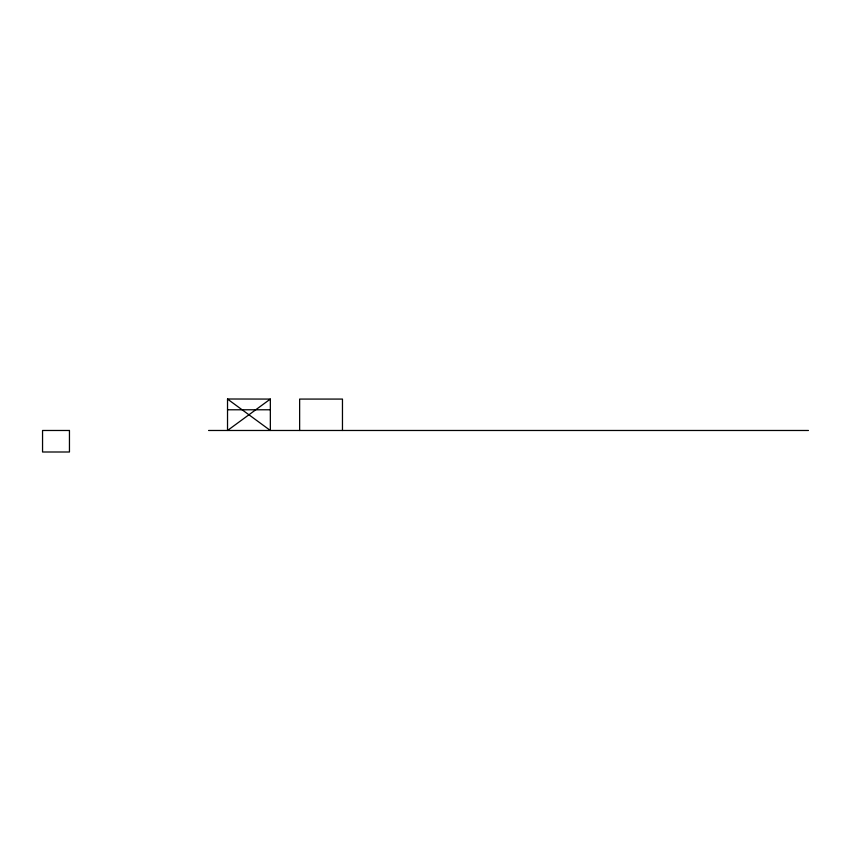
<?xml version="1.0" encoding="UTF-8"?>
<svg xmlns="http://www.w3.org/2000/svg" width="851" height="851" viewBox="0 0 851 851"><rect width="100%" height="100%" fill="white"/><g stroke="black" fill="none" stroke-linecap="round" stroke-linejoin="round"><path stroke-width="1.28" d="M270.341 399.076L227.525 430.478L227.525 399.002L270.341 399.076L270.341 430.478L227.525 399.076M227.525 409.778L270.341 409.778M208.569 430.478L808.45 430.478M342.464 430.478L342.464 399.076L299.637 399.076L299.637 430.478M69.452 430.478L42.55 430.478L42.55 451.998L69.452 451.998L69.452 430.478"/></g></svg>
